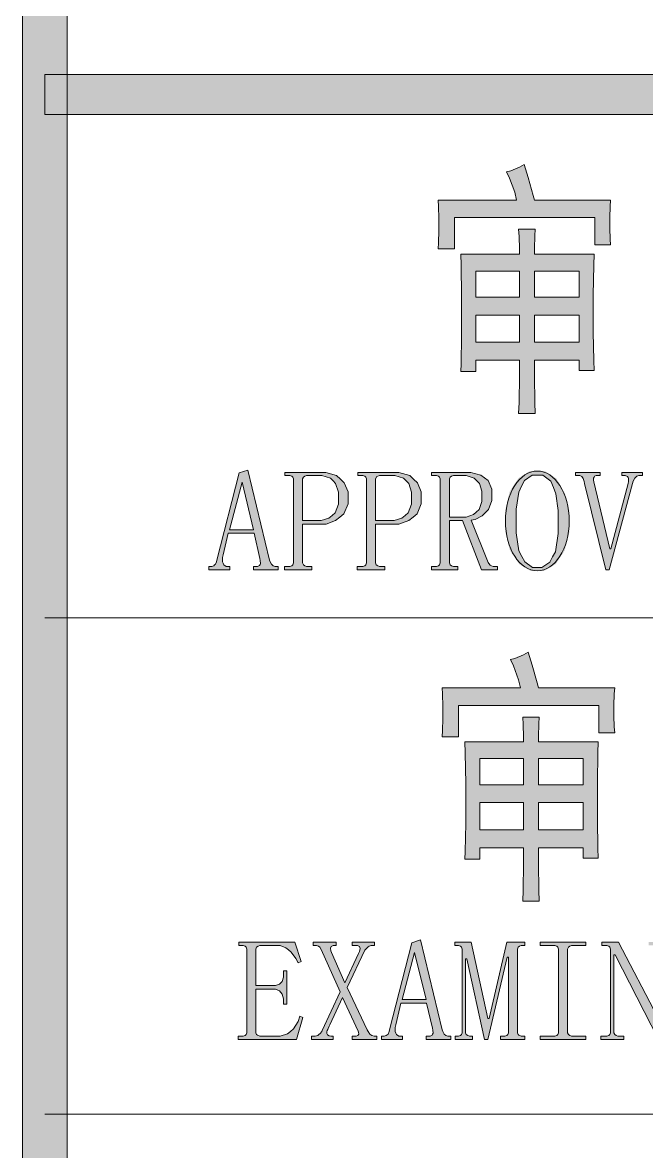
# Model space of a CAD drawing. Header units: millimetres. Extents: x 0 to 414, y 0 to 292.
# Drawn here: x 354.72 to 361.34, y 103.87 to 115.83 of the extents above; entities that cross this region are included whole.
import ezdxf

# ---------------------------------------------------------------- set-up
doc = ezdxf.new("R2010")
doc.units = ezdxf.units.MM

msp = doc.modelspace()

# ---------------------------------------------------------------- hatches: boundary and pattern name
h = msp.add_hatch(color=0)
h.dxf.hatch_style = 2
h.paths.add_polyline_path([(355.194306, 9.846028), (354.721583, 9.846028), (354.721583, 282.620861), (355.194306, 282.620861)])
h = msp.add_hatch(color=0)
h.dxf.hatch_style = 2
h.paths.add_polyline_path([(354.957944, 114.860917), (354.957944, 115.28425), (404.237472, 115.28425), (404.237472, 114.860917)])
h = msp.add_hatch(color=0)
h.dxf.hatch_style = 2
h.paths.add_polyline_path([(360.041472, 114.33175), (360.083806, 114.194167), (360.136722, 114.003667), (360.150833, 113.954278), (360.955167, 113.954278), (360.951639, 113.88725), (360.948111, 113.767306), (360.948111, 113.710861), (360.948111, 113.654417), (360.951639, 113.538), (360.955167, 113.478028), (360.789361, 113.478028), (360.789361, 113.767306), (359.300639, 113.767306), (359.300639, 113.435694), (359.127778, 113.435694), (359.131306, 113.499194), (359.134833, 113.629722), (359.134833, 113.689694), (359.134833, 113.756722), (359.131306, 113.88725), (359.127778, 113.954278), (359.956806, 113.954278), (359.939167, 114.038944), (359.882722, 114.187111), (359.850972, 114.254139), (359.896833, 114.264722), (359.992083, 114.303528)])
h = msp.add_hatch(color=0)
h.paths.add_polyline_path([(359.992083, 113.37925), (359.992083, 113.435694), (359.988556, 113.566222), (359.9815, 113.643833), (360.157889, 113.643833), (360.154361, 113.573278), (360.150833, 113.439222), (360.150833, 113.37925), (360.782306, 113.37925), (360.778778, 113.262833), (360.771722, 112.945333), (360.771722, 112.747778), (360.771722, 112.55375), (360.778778, 112.253889), (360.782306, 112.148056), (360.623556, 112.148056), (360.623556, 112.257417), (360.150833, 112.257417), (360.150833, 112.091611), (360.154361, 111.809389), (360.157889, 111.692972), (359.9815, 111.692972), (359.988556, 111.809389), (359.992083, 112.091611), (359.992083, 112.257417), (359.526417, 112.257417), (359.526417, 112.137472), (359.367667, 112.137472), (359.371194, 112.218611), (359.374722, 112.514944), (359.374722, 112.723083), (359.374722, 112.93475), (359.371194, 113.262833), (359.367667, 113.37925)])
h.paths.add_polyline_path([(360.623556, 112.447917), (360.623556, 112.733667), (360.150833, 112.733667), (360.150833, 112.447917)])
h.paths.add_polyline_path([(359.992083, 112.447917), (359.992083, 112.733667), (359.526417, 112.733667), (359.526417, 112.447917)])
h.paths.add_polyline_path([(360.623556, 112.924167), (360.623556, 113.199333), (360.150833, 113.199333), (360.150833, 112.924167)])
h.paths.add_polyline_path([(359.992083, 112.924167), (359.992083, 113.199333), (359.526417, 113.199333), (359.526417, 112.924167)])
h = msp.add_hatch(color=0)
h.paths.add_polyline_path([(357.176917, 110.422972), (356.90175, 110.422972), (356.848833, 110.193667), (356.841778, 110.165444), (356.841778, 110.119583), (356.848833, 110.105472), (356.855889, 110.087833), (356.880583, 110.070194), (356.90175, 110.070194), (356.919389, 110.070194), (356.919389, 110.034917), (356.697139, 110.034917), (356.697139, 110.070194), (356.714778, 110.070194), (356.728889, 110.070194), (356.750056, 110.07725), (356.757111, 110.087833), (356.767694, 110.094889), (356.778278, 110.119583), (356.781806, 110.137222), (357.018167, 111.065028), (357.109889, 111.09325), (357.339194, 110.137222), (357.34625, 110.119583), (357.360361, 110.094889), (357.378, 110.07725), (357.399167, 110.070194), (357.40975, 110.070194), (357.430917, 110.070194), (357.430917, 110.034917), (357.169861, 110.034917), (357.169861, 110.070194), (357.194556, 110.070194), (357.212194, 110.070194), (357.233361, 110.080778), (357.240417, 110.091361), (357.243944, 110.101944), (357.240417, 110.133694), (357.236889, 110.154861)])
h.paths.add_polyline_path([(357.049917, 110.962722), (356.915861, 110.45825), (357.169861, 110.45825)])
h = msp.add_hatch(color=0)
h.paths.add_polyline_path([(357.688444, 110.518222), (357.688444, 110.119583), (357.688444, 110.109), (357.699028, 110.087833), (357.713139, 110.07725), (357.730778, 110.070194), (357.744889, 110.070194), (357.787222, 110.070194), (357.787222, 110.034917), (357.497944, 110.034917), (357.497944, 110.070194), (357.540278, 110.070194), (357.554389, 110.070194), (357.575556, 110.07725), (357.586139, 110.087833), (357.593194, 110.109), (357.593194, 110.119583), (357.593194, 110.983889), (357.593194, 110.998), (357.586139, 111.015639), (357.575556, 111.026222), (357.554389, 111.033278), (357.540278, 111.033278), (357.501472, 111.033278), (357.501472, 111.068556), (357.857778, 111.068556), (357.935389, 111.068556), (358.051806, 111.033278), (358.094139, 110.994472), (358.132944, 110.955667), (358.175278, 110.860417), (358.175278, 110.803972), (358.175278, 110.733417), (358.129417, 110.627583), (358.087083, 110.592306), (358.041222, 110.557028), (357.938917, 110.518222), (357.878944, 110.518222)])
h.paths.add_polyline_path([(357.840139, 110.557028), (357.886, 110.557028), (357.967139, 110.581722), (358.002417, 110.609944), (358.037694, 110.638167), (358.072972, 110.729889), (358.072972, 110.796917), (358.072972, 110.856889), (358.041222, 110.948611), (358.013, 110.976833), (357.984778, 111.005056), (357.893056, 111.033278), (357.829556, 111.033278), (357.744889, 111.033278), (357.730778, 111.033278), (357.713139, 111.026222), (357.699028, 111.015639), (357.688444, 110.998), (357.688444, 110.983889), (357.688444, 110.557028)])
h = msp.add_hatch(color=0)
h.paths.add_polyline_path([(358.464556, 110.518222), (358.464556, 110.119583), (358.464556, 110.109), (358.471611, 110.087833), (358.48925, 110.07725), (358.506889, 110.070194), (358.521, 110.070194), (358.563333, 110.070194), (358.563333, 110.034917), (358.270528, 110.034917), (358.270528, 110.070194), (358.312861, 110.070194), (358.3305, 110.070194), (358.351667, 110.07725), (358.36225, 110.087833), (358.369306, 110.109), (358.369306, 110.119583), (358.369306, 110.983889), (358.369306, 110.998), (358.36225, 111.015639), (358.351667, 111.026222), (358.3305, 111.033278), (358.312861, 111.033278), (358.277583, 111.033278), (358.277583, 111.068556), (358.633889, 111.068556), (358.7115, 111.068556), (358.827917, 111.033278), (358.866722, 110.994472), (358.909056, 110.955667), (358.947861, 110.860417), (358.947861, 110.803972), (358.947861, 110.733417), (358.905528, 110.627583), (358.863194, 110.592306), (358.817333, 110.557028), (358.7115, 110.518222), (358.651528, 110.518222)])
h.paths.add_polyline_path([(358.61625, 110.557028), (358.662111, 110.557028), (358.74325, 110.581722), (358.778528, 110.609944), (358.810278, 110.638167), (358.845556, 110.729889), (358.845556, 110.796917), (358.845556, 110.856889), (358.817333, 110.948611), (358.789111, 110.976833), (358.760889, 111.005056), (358.669167, 111.033278), (358.605667, 111.033278), (358.521, 111.033278), (358.506889, 111.033278), (358.48925, 111.026222), (358.478667, 111.022694), (358.464556, 110.998), (358.464556, 110.983889), (358.464556, 110.557028)])
h = msp.add_hatch(color=0)
h.paths.add_polyline_path([(359.69575, 110.828667), (359.69575, 110.768694), (359.660472, 110.673444), (359.628722, 110.641694), (359.593444, 110.606417), (359.519361, 110.567611), (359.477028, 110.560556), (359.656944, 110.112528), (359.664, 110.101944), (359.678111, 110.084306), (359.692222, 110.07725), (359.709861, 110.070194), (359.755722, 110.070194), (359.755722, 110.034917), (359.586389, 110.034917), (359.385306, 110.557028), (359.247722, 110.557028), (359.247722, 110.119583), (359.247722, 110.109), (359.254778, 110.087833), (359.268889, 110.07725), (359.290056, 110.070194), (359.300639, 110.070194), (359.335917, 110.070194), (359.335917, 110.034917), (359.057222, 110.034917), (359.057222, 110.070194), (359.096028, 110.070194), (359.110139, 110.070194), (359.131306, 110.07725), (359.141889, 110.087833), (359.148944, 110.109), (359.148944, 110.119583), (359.148944, 110.983889), (359.148944, 110.998), (359.141889, 111.015639), (359.131306, 111.026222), (359.110139, 111.033278), (359.096028, 111.033278), (359.057222, 111.033278), (359.057222, 111.068556), (359.402944, 111.068556), (359.4735, 111.068556), (359.579333, 111.040333), (359.618139, 111.008583), (359.656944, 110.980361), (359.69575, 110.888639)])
h.paths.add_polyline_path([(359.247722, 110.592306), (359.37825, 110.592306), (359.424111, 110.592306), (359.501722, 110.620528), (359.529944, 110.645222), (359.561694, 110.673444), (359.589917, 110.758111), (359.589917, 110.814556), (359.589917, 110.867472), (359.565222, 110.948611), (359.537, 110.976833), (359.508778, 111.005056), (359.424111, 111.033278), (359.367667, 111.033278), (359.300639, 111.033278), (359.290056, 111.033278), (359.268889, 111.026222), (359.254778, 111.015639), (359.247722, 110.998), (359.247722, 110.983889)])
h = msp.add_hatch(color=0)
h.paths.add_polyline_path([(360.517722, 110.557028), (360.517722, 110.430028), (360.468333, 110.236), (360.418944, 110.165444), (360.373083, 110.094889), (360.249611, 110.024333), (360.179056, 110.024333), (360.1085, 110.024333), (359.988556, 110.094889), (359.939167, 110.168972), (359.889778, 110.239528), (359.840389, 110.433556), (359.840389, 110.557028), (359.840389, 110.673444), (359.88625, 110.863944), (359.932111, 110.938028), (359.9815, 111.008583), (360.101444, 111.082667), (360.179056, 111.082667), (360.256667, 111.082667), (360.380139, 111.005056), (360.426, 110.927444), (360.471861, 110.849833), (360.517722, 110.662861)])
h.paths.add_polyline_path([(359.953278, 110.557028), (359.953278, 110.4265), (359.985028, 110.236), (360.016778, 110.176028), (360.048528, 110.119583), (360.129667, 110.059611), (360.179056, 110.059611), (360.228444, 110.059611), (360.313111, 110.116056), (360.341333, 110.1725), (360.373083, 110.225417), (360.401306, 110.419444), (360.401306, 110.557028), (360.401306, 110.662861), (360.376611, 110.83925), (360.351917, 110.906278), (360.323694, 110.973306), (360.239028, 111.040333), (360.179056, 111.040333), (360.126139, 111.040333), (360.045, 110.980361), (360.01325, 110.920389), (359.985028, 110.856889), (359.953278, 110.676972)])
h = msp.add_hatch(color=0)
h.dxf.hatch_style = 2
h.paths.add_polyline_path([(361.075111, 111.033278), (361.075111, 111.068556), (361.293833, 111.068556), (361.293833, 111.033278), (361.269139, 111.033278), (361.255028, 111.033278), (361.233861, 111.026222), (361.223278, 111.015639), (361.212694, 111.005056), (361.195056, 110.973306), (361.188, 110.948611), (360.941056, 110.034917), (360.905778, 110.034917), (360.68, 110.948611), (360.676472, 110.969778), (360.665889, 111.001528), (360.658833, 111.012111), (360.651778, 111.022694), (360.630611, 111.033278), (360.612972, 111.033278), (360.58475, 111.033278), (360.58475, 111.068556), (360.845806, 111.068556), (360.845806, 111.033278), (360.821111, 111.033278), (360.803472, 111.033278), (360.785833, 111.026222), (360.782306, 111.015639), (360.77525, 111.005056), (360.77525, 110.983889), (360.778778, 110.96625), (360.948111, 110.257167), (360.958694, 110.257167), (361.142139, 110.948611), (361.145667, 110.969778), (361.145667, 111.001528), (361.142139, 111.012111), (361.135083, 111.022694), (361.110389, 111.033278), (361.09275, 111.033278)])
h = msp.add_hatch(color=0)
h.dxf.hatch_style = 2
h.paths.add_polyline_path([(360.083806, 109.163556), (360.126139, 109.025972), (360.179056, 108.839), (360.193167, 108.786083), (361.001028, 108.786083), (360.993972, 108.722583), (360.990444, 108.599111), (360.990444, 108.542667), (360.990444, 108.48975), (360.993972, 108.373333), (361.001028, 108.309833), (360.831694, 108.309833), (360.831694, 108.599111), (359.342972, 108.599111), (359.342972, 108.2675), (359.170111, 108.2675), (359.173639, 108.334528), (359.177167, 108.461528), (359.177167, 108.5215), (359.177167, 108.588528), (359.173639, 108.722583), (359.170111, 108.786083), (360.002667, 108.786083), (359.9815, 108.87075), (359.925056, 109.018917), (359.893306, 109.085944), (359.939167, 109.096528), (360.034417, 109.135333)])
h = msp.add_hatch(color=0)
h.paths.add_polyline_path([(360.034417, 108.211056), (360.034417, 108.2675), (360.030889, 108.398028), (360.027361, 108.475639), (360.200222, 108.475639), (360.196694, 108.405083), (360.193167, 108.271028), (360.193167, 108.211056), (360.824639, 108.211056), (360.821111, 108.094639), (360.817583, 107.777139), (360.817583, 107.579583), (360.817583, 107.385556), (360.821111, 107.085694), (360.824639, 106.979861), (360.665889, 106.979861), (360.665889, 107.089222), (360.193167, 107.089222), (360.193167, 106.923417), (360.196694, 106.641194), (360.200222, 106.524778), (360.027361, 106.524778), (360.030889, 106.641194), (360.034417, 106.923417), (360.034417, 107.089222), (359.56875, 107.089222), (359.56875, 106.969278), (359.41, 106.969278), (359.413528, 107.050417), (359.420583, 107.34675), (359.420583, 107.554889), (359.420583, 107.766556), (359.413528, 108.094639), (359.41, 108.211056)])
h.paths.add_polyline_path([(360.665889, 107.279722), (360.665889, 107.569), (360.193167, 107.569), (360.193167, 107.279722)])
h.paths.add_polyline_path([(360.034417, 107.279722), (360.034417, 107.569), (359.56875, 107.569), (359.56875, 107.279722)])
h.paths.add_polyline_path([(360.665889, 107.755972), (360.665889, 108.034667), (360.193167, 108.034667), (360.193167, 107.755972)])
h.paths.add_polyline_path([(360.034417, 107.755972), (360.034417, 108.034667), (359.56875, 108.034667), (359.56875, 107.755972)])
h = msp.add_hatch(color=0)
h.paths.add_polyline_path([(359.004306, 105.44175), (358.732667, 105.44175), (358.67975, 105.212444), (358.672694, 105.184222), (358.672694, 105.141889), (358.67975, 105.12425), (358.686806, 105.110139), (358.7115, 105.0925), (358.732667, 105.0925), (358.750306, 105.0925), (358.750306, 105.057222), (358.528056, 105.057222), (358.528056, 105.0925), (358.545694, 105.0925), (358.556278, 105.0925), (358.577444, 105.099556), (358.588028, 105.106611), (358.598611, 105.113667), (358.609194, 105.141889), (358.612722, 105.159528), (358.849083, 106.083806), (358.940806, 106.115556), (359.170111, 105.159528), (359.177167, 105.141889), (359.191278, 105.113667), (359.208917, 105.099556), (359.230083, 105.0925), (359.240667, 105.0925), (359.261833, 105.0925), (359.261833, 105.057222), (359.000778, 105.057222), (359.000778, 105.0925), (359.025472, 105.0925), (359.043111, 105.0925), (359.064278, 105.103083), (359.067806, 105.113667), (359.074861, 105.12425), (359.071333, 105.156), (359.067806, 105.177167)])
h.paths.add_polyline_path([(358.877306, 105.9815), (358.746778, 105.480556), (359.000778, 105.480556)])
h = msp.add_hatch(color=0)
h.dxf.hatch_style = 2
h.paths.add_polyline_path([(357.014639, 106.055583), (357.014639, 106.090861), (357.607306, 106.090861), (357.674333, 105.88625), (357.642583, 105.872139), (357.617889, 105.918), (357.5685, 105.985028), (357.540278, 106.009722), (357.512056, 106.030889), (357.452083, 106.055583), (357.420333, 106.055583), (357.251, 106.055583), (357.236889, 106.055583), (357.21925, 106.048528), (357.201611, 106.037944), (357.194556, 106.016778), (357.194556, 106.006194), (357.194556, 105.63225), (357.370944, 105.63225), (357.402694, 105.63225), (357.445028, 105.646361), (357.459139, 105.660472), (357.47325, 105.674583), (357.487361, 105.720444), (357.487361, 105.752194), (357.487361, 105.787472), (357.522639, 105.787472), (357.522639, 105.431167), (357.487361, 105.431167), (357.487361, 105.455861), (357.487361, 105.487611), (357.47325, 105.540528), (357.459139, 105.558167), (357.445028, 105.575806), (357.402694, 105.593444), (357.370944, 105.593444), (357.194556, 105.593444), (357.194556, 105.141889), (357.194556, 105.127778), (357.201611, 105.110139), (357.212194, 105.103083), (357.236889, 105.0925), (357.251, 105.0925), (357.406222, 105.0925), (357.452083, 105.0925), (357.529694, 105.117194), (357.561444, 105.141889), (357.593194, 105.170111), (357.642583, 105.247722), (357.660222, 105.304167), (357.691972, 105.290056), (357.624944, 105.057222), (357.007583, 105.057222), (357.007583, 105.0925), (357.042861, 105.0925), (357.0605, 105.0925), (357.081667, 105.099556), (357.09225, 105.110139), (357.099306, 105.127778), (357.099306, 105.141889), (357.099306, 106.006194), (357.099306, 106.016778), (357.09225, 106.037944), (357.081667, 106.048528), (357.0605, 106.055583), (357.042861, 106.055583)])
h = msp.add_hatch(color=0)
h.dxf.hatch_style = 2
h.paths.add_polyline_path([(358.164694, 105.611083), (358.376361, 105.159528), (358.386944, 105.141889), (358.404583, 105.113667), (358.415167, 105.106611), (358.42575, 105.099556), (358.450444, 105.0925), (358.461028, 105.0925), (358.478667, 105.0925), (358.478667, 105.057222), (358.217611, 105.057222), (358.217611, 105.0925), (358.242306, 105.0925), (358.259944, 105.0925), (358.277583, 105.099556), (358.288167, 105.113667), (358.284639, 105.134833), (358.281111, 105.145417), (358.115306, 105.50525), (357.977722, 105.212444), (357.970667, 105.198333), (357.960083, 105.173639), (357.956556, 105.163056), (357.9495, 105.152472), (357.945972, 105.138361), (357.945972, 105.120722), (357.953028, 105.106611), (357.970667, 105.096028), (357.988306, 105.0925), (358.002417, 105.0925), (358.013, 105.0925), (358.013, 105.057222), (357.783694, 105.057222), (357.783694, 105.0925), (357.808389, 105.0925), (357.8225, 105.0925), (357.850722, 105.099556), (357.861306, 105.110139), (357.875417, 105.120722), (357.893056, 105.141889), (357.896583, 105.152472), (358.090611, 105.565222), (357.886, 106.01325), (357.871889, 106.037944), (357.857778, 106.048528), (357.836611, 106.055583), (357.826028, 106.055583), (357.801333, 106.055583), (357.801333, 106.090861), (358.048278, 106.090861), (358.048278, 106.055583), (358.030639, 106.055583), (358.013, 106.055583), (357.991833, 106.045), (357.984778, 106.027361), (357.988306, 105.999139), (357.995361, 105.9815), (358.14, 105.660472), (358.284639, 105.970917), (358.295222, 105.992083), (358.302278, 106.023833), (358.29875, 106.034417), (358.295222, 106.045), (358.274056, 106.055583), (358.256417, 106.055583), (358.217611, 106.055583), (358.217611, 106.090861), (358.453972, 106.090861), (358.453972, 106.055583), (358.418694, 106.055583), (358.397528, 106.048528), (358.386944, 106.041472), (358.36225, 106.016778), (358.351667, 106.006194)])
h = msp.add_hatch(color=0)
h.dxf.hatch_style = 2
h.paths.add_polyline_path([(359.967389, 105.141889), (359.967389, 105.127778), (359.974444, 105.110139), (359.985028, 105.103083), (360.009722, 105.0925), (360.023833, 105.0925), (360.048528, 105.0925), (360.048528, 105.057222), (359.787472, 105.057222), (359.787472, 105.0925), (359.815694, 105.0925), (359.833333, 105.0925), (359.8545, 105.099556), (359.865083, 105.110139), (359.872139, 105.127778), (359.872139, 105.141889), (359.872139, 105.932111), (359.858028, 105.932111), (359.653417, 105.057222), (359.618139, 105.057222), (359.431167, 105.914472), (359.417056, 105.914472), (359.417056, 105.141889), (359.417056, 105.127778), (359.424111, 105.110139), (359.44175, 105.099556), (359.459389, 105.0925), (359.4735, 105.0925), (359.491139, 105.0925), (359.491139, 105.057222), (359.307694, 105.057222), (359.307694, 105.0925), (359.325333, 105.0925), (359.342972, 105.0925), (359.364139, 105.099556), (359.374722, 105.110139), (359.381778, 105.127778), (359.381778, 105.141889), (359.381778, 106.006194), (359.381778, 106.016778), (359.374722, 106.037944), (359.364139, 106.048528), (359.342972, 106.055583), (359.325333, 106.055583), (359.304167, 106.055583), (359.304167, 106.090861), (359.477028, 106.090861), (359.653417, 105.279472), (359.667528, 105.279472), (359.8545, 106.090861), (360.048528, 106.090861), (360.048528, 106.055583), (360.023833, 106.055583), (360.009722, 106.055583), (359.992083, 106.048528), (359.974444, 106.037944), (359.967389, 106.016778), (359.967389, 106.006194)])
h = msp.add_hatch(color=0)
h.dxf.hatch_style = 2
h.paths.add_polyline_path([(360.210806, 106.055583), (360.210806, 106.090861), (360.694111, 106.090861), (360.694111, 106.055583), (360.556528, 106.055583), (360.542417, 106.055583), (360.524778, 106.048528), (360.510667, 106.037944), (360.500083, 106.016778), (360.500083, 106.006194), (360.500083, 105.141889), (360.500083, 105.127778), (360.510667, 105.110139), (360.524778, 105.099556), (360.542417, 105.0925), (360.556528, 105.0925), (360.694111, 105.0925), (360.694111, 105.057222), (360.210806, 105.057222), (360.210806, 105.0925), (360.348389, 105.0925), (360.366028, 105.0925), (360.387194, 105.099556), (360.397778, 105.110139), (360.404833, 105.127778), (360.404833, 105.141889), (360.404833, 106.006194), (360.404833, 106.016778), (360.397778, 106.037944), (360.387194, 106.048528), (360.366028, 106.055583), (360.348389, 106.055583)])
h = msp.add_hatch(color=0)
h.dxf.hatch_style = 2
h.paths.add_polyline_path([(361.452583, 105.297111), (361.463167, 105.297111), (361.463167, 106.006194), (361.463167, 106.016778), (361.459639, 106.037944), (361.445528, 106.048528), (361.424361, 106.055583), (361.41025, 106.055583), (361.360861, 106.055583), (361.360861, 106.090861), (361.604278, 106.090861), (361.604278, 106.055583), (361.554889, 106.055583), (361.544306, 106.055583), (361.523139, 106.048528), (361.509028, 106.037944), (361.501972, 106.016778), (361.501972, 106.006194), (361.501972, 105.057222), (361.463167, 105.057222), (361.004556, 105.956806), (360.990444, 105.956806), (360.990444, 105.141889), (360.990444, 105.127778), (361.001028, 105.110139), (361.015139, 105.099556), (361.032778, 105.0925), (361.046889, 105.0925), (361.096278, 105.0925), (361.096278, 105.057222), (360.852861, 105.057222), (360.852861, 105.0925), (360.90225, 105.0925), (360.916361, 105.0925), (360.937528, 105.099556), (360.948111, 105.110139), (360.955167, 105.127778), (360.955167, 105.141889), (360.955167, 106.006194), (360.955167, 106.016778), (360.948111, 106.037944), (360.937528, 106.048528), (360.916361, 106.055583), (360.90225, 106.055583), (360.863444, 106.055583), (360.863444, 106.090861), (361.039833, 106.090861)])

# ---------------------------------------------------------------- linework, layer by layer
at = {"color": 0, "lineweight": 0}
for points in [[(355.194306, 9.846028), (354.721583, 9.846028), (354.721583, 282.620861), (355.194306, 282.620861)], [(354.957944, 114.860917), (354.957944, 115.28425), (404.237472, 115.28425), (404.237472, 114.860917)], [(360.041472, 114.33175), (360.083806, 114.194167), (360.136722, 114.003667), (360.150833, 113.954278), (360.955167, 113.954278), (360.951639, 113.88725), (360.948111, 113.767306), (360.948111, 113.710861), (360.948111, 113.654417), (360.951639, 113.538), (360.955167, 113.478028), (360.789361, 113.478028), (360.789361, 113.767306), (359.300639, 113.767306), (359.300639, 113.435694), (359.127778, 113.435694), (359.131306, 113.499194), (359.134833, 113.629722), (359.134833, 113.689694), (359.134833, 113.756722), (359.131306, 113.88725), (359.127778, 113.954278), (359.956806, 113.954278), (359.939167, 114.038944), (359.882722, 114.187111), (359.850972, 114.254139), (359.896833, 114.264722), (359.992083, 114.303528)], [(359.992083, 113.37925), (359.992083, 113.435694), (359.988556, 113.566222), (359.9815, 113.643833), (360.157889, 113.643833), (360.154361, 113.573278), (360.150833, 113.439222), (360.150833, 113.37925), (360.782306, 113.37925), (360.778778, 113.262833), (360.771722, 112.945333), (360.771722, 112.747778), (360.771722, 112.55375), (360.778778, 112.253889), (360.782306, 112.148056), (360.623556, 112.148056), (360.623556, 112.257417), (360.150833, 112.257417), (360.150833, 112.091611), (360.154361, 111.809389), (360.157889, 111.692972), (359.9815, 111.692972), (359.988556, 111.809389), (359.992083, 112.091611), (359.992083, 112.257417), (359.526417, 112.257417), (359.526417, 112.137472), (359.367667, 112.137472), (359.371194, 112.218611), (359.374722, 112.514944), (359.374722, 112.723083), (359.374722, 112.93475), (359.371194, 113.262833), (359.367667, 113.37925)], [(359.992083, 112.924167), (359.992083, 113.199333), (359.526417, 113.199333), (359.526417, 112.924167)], [(360.623556, 112.924167), (360.623556, 113.199333), (360.150833, 113.199333), (360.150833, 112.924167)], [(359.992083, 112.447917), (359.992083, 112.733667), (359.526417, 112.733667), (359.526417, 112.447917)], [(360.623556, 112.447917), (360.623556, 112.733667), (360.150833, 112.733667), (360.150833, 112.447917)], [(357.176917, 110.422972), (356.90175, 110.422972), (356.848833, 110.193667), (356.841778, 110.165444), (356.841778, 110.119583), (356.848833, 110.105472), (356.855889, 110.087833), (356.880583, 110.070194), (356.90175, 110.070194), (356.919389, 110.070194), (356.919389, 110.034917), (356.697139, 110.034917), (356.697139, 110.070194), (356.714778, 110.070194), (356.728889, 110.070194), (356.750056, 110.07725), (356.757111, 110.087833), (356.767694, 110.094889), (356.778278, 110.119583), (356.781806, 110.137222), (357.018167, 111.065028), (357.109889, 111.09325), (357.339194, 110.137222), (357.34625, 110.119583), (357.360361, 110.094889), (357.378, 110.07725), (357.399167, 110.070194), (357.40975, 110.070194), (357.430917, 110.070194), (357.430917, 110.034917), (357.169861, 110.034917), (357.169861, 110.070194), (357.194556, 110.070194), (357.212194, 110.070194), (357.233361, 110.080778), (357.240417, 110.091361), (357.243944, 110.101944), (357.240417, 110.133694), (357.236889, 110.154861)], [(357.688444, 110.518222), (357.688444, 110.119583), (357.688444, 110.109), (357.699028, 110.087833), (357.713139, 110.07725), (357.730778, 110.070194), (357.744889, 110.070194), (357.787222, 110.070194), (357.787222, 110.034917), (357.497944, 110.034917), (357.497944, 110.070194), (357.540278, 110.070194), (357.554389, 110.070194), (357.575556, 110.07725), (357.586139, 110.087833), (357.593194, 110.109), (357.593194, 110.119583), (357.593194, 110.983889), (357.593194, 110.998), (357.586139, 111.015639), (357.575556, 111.026222), (357.554389, 111.033278), (357.540278, 111.033278), (357.501472, 111.033278), (357.501472, 111.068556), (357.857778, 111.068556), (357.935389, 111.068556), (358.051806, 111.033278), (358.094139, 110.994472), (358.132944, 110.955667), (358.175278, 110.860417), (358.175278, 110.803972), (358.175278, 110.733417), (358.129417, 110.627583), (358.087083, 110.592306), (358.041222, 110.557028), (357.938917, 110.518222), (357.878944, 110.518222)], [(357.840139, 110.557028), (357.886, 110.557028), (357.967139, 110.581722), (358.002417, 110.609944), (358.037694, 110.638167), (358.072972, 110.729889), (358.072972, 110.796917), (358.072972, 110.856889), (358.041222, 110.948611), (358.013, 110.976833), (357.984778, 111.005056), (357.893056, 111.033278), (357.829556, 111.033278), (357.744889, 111.033278), (357.730778, 111.033278), (357.713139, 111.026222), (357.699028, 111.015639), (357.688444, 110.998), (357.688444, 110.983889), (357.688444, 110.557028)], [(358.464556, 110.518222), (358.464556, 110.119583), (358.464556, 110.109), (358.471611, 110.087833), (358.48925, 110.07725), (358.506889, 110.070194), (358.521, 110.070194), (358.563333, 110.070194), (358.563333, 110.034917), (358.270528, 110.034917), (358.270528, 110.070194), (358.312861, 110.070194), (358.3305, 110.070194), (358.351667, 110.07725), (358.36225, 110.087833), (358.369306, 110.109), (358.369306, 110.119583), (358.369306, 110.983889), (358.369306, 110.998), (358.36225, 111.015639), (358.351667, 111.026222), (358.3305, 111.033278), (358.312861, 111.033278), (358.277583, 111.033278), (358.277583, 111.068556), (358.633889, 111.068556), (358.7115, 111.068556), (358.827917, 111.033278), (358.866722, 110.994472), (358.909056, 110.955667), (358.947861, 110.860417), (358.947861, 110.803972), (358.947861, 110.733417), (358.905528, 110.627583), (358.863194, 110.592306), (358.817333, 110.557028), (358.7115, 110.518222), (358.651528, 110.518222)], [(358.61625, 110.557028), (358.662111, 110.557028), (358.74325, 110.581722), (358.778528, 110.609944), (358.810278, 110.638167), (358.845556, 110.729889), (358.845556, 110.796917), (358.845556, 110.856889), (358.817333, 110.948611), (358.789111, 110.976833), (358.760889, 111.005056), (358.669167, 111.033278), (358.605667, 111.033278), (358.521, 111.033278), (358.506889, 111.033278), (358.48925, 111.026222), (358.478667, 111.022694), (358.464556, 110.998), (358.464556, 110.983889), (358.464556, 110.557028)], [(359.69575, 110.828667), (359.69575, 110.768694), (359.660472, 110.673444), (359.628722, 110.641694), (359.593444, 110.606417), (359.519361, 110.567611), (359.477028, 110.560556), (359.656944, 110.112528), (359.664, 110.101944), (359.678111, 110.084306), (359.692222, 110.07725), (359.709861, 110.070194), (359.755722, 110.070194), (359.755722, 110.034917), (359.586389, 110.034917), (359.385306, 110.557028), (359.247722, 110.557028), (359.247722, 110.119583), (359.247722, 110.109), (359.254778, 110.087833), (359.268889, 110.07725), (359.290056, 110.070194), (359.300639, 110.070194), (359.335917, 110.070194), (359.335917, 110.034917), (359.057222, 110.034917), (359.057222, 110.070194), (359.096028, 110.070194), (359.110139, 110.070194), (359.131306, 110.07725), (359.141889, 110.087833), (359.148944, 110.109), (359.148944, 110.119583), (359.148944, 110.983889), (359.148944, 110.998), (359.141889, 111.015639), (359.131306, 111.026222), (359.110139, 111.033278), (359.096028, 111.033278), (359.057222, 111.033278), (359.057222, 111.068556), (359.402944, 111.068556), (359.4735, 111.068556), (359.579333, 111.040333), (359.618139, 111.008583), (359.656944, 110.980361), (359.69575, 110.888639)], [(359.247722, 110.592306), (359.37825, 110.592306), (359.424111, 110.592306), (359.501722, 110.620528), (359.529944, 110.645222), (359.561694, 110.673444), (359.589917, 110.758111), (359.589917, 110.814556), (359.589917, 110.867472), (359.565222, 110.948611), (359.537, 110.976833), (359.508778, 111.005056), (359.424111, 111.033278), (359.367667, 111.033278), (359.300639, 111.033278), (359.290056, 111.033278), (359.268889, 111.026222), (359.254778, 111.015639), (359.247722, 110.998), (359.247722, 110.983889)], [(359.953278, 110.557028), (359.953278, 110.4265), (359.985028, 110.236), (360.016778, 110.176028), (360.048528, 110.119583), (360.129667, 110.059611), (360.179056, 110.059611), (360.228444, 110.059611), (360.313111, 110.116056), (360.341333, 110.1725), (360.373083, 110.225417), (360.401306, 110.419444), (360.401306, 110.557028), (360.401306, 110.662861), (360.376611, 110.83925), (360.351917, 110.906278), (360.323694, 110.973306), (360.239028, 111.040333), (360.179056, 111.040333), (360.126139, 111.040333), (360.045, 110.980361), (360.01325, 110.920389), (359.985028, 110.856889), (359.953278, 110.676972)], [(361.075111, 111.033278), (361.075111, 111.068556), (361.293833, 111.068556), (361.293833, 111.033278), (361.269139, 111.033278), (361.255028, 111.033278), (361.233861, 111.026222), (361.223278, 111.015639), (361.212694, 111.005056), (361.195056, 110.973306), (361.188, 110.948611), (360.941056, 110.034917), (360.905778, 110.034917), (360.68, 110.948611), (360.676472, 110.969778), (360.665889, 111.001528), (360.658833, 111.012111), (360.651778, 111.022694), (360.630611, 111.033278), (360.612972, 111.033278), (360.58475, 111.033278), (360.58475, 111.068556), (360.845806, 111.068556), (360.845806, 111.033278), (360.821111, 111.033278), (360.803472, 111.033278), (360.785833, 111.026222), (360.782306, 111.015639), (360.77525, 111.005056), (360.77525, 110.983889), (360.778778, 110.96625), (360.948111, 110.257167), (360.958694, 110.257167), (361.142139, 110.948611), (361.145667, 110.969778), (361.145667, 111.001528), (361.142139, 111.012111), (361.135083, 111.022694), (361.110389, 111.033278), (361.09275, 111.033278)], [(357.049917, 110.962722), (356.915861, 110.45825), (357.169861, 110.45825)], [(360.083806, 109.163556), (360.126139, 109.025972), (360.179056, 108.839), (360.193167, 108.786083), (361.001028, 108.786083), (360.993972, 108.722583), (360.990444, 108.599111), (360.990444, 108.542667), (360.990444, 108.48975), (360.993972, 108.373333), (361.001028, 108.309833), (360.831694, 108.309833), (360.831694, 108.599111), (359.342972, 108.599111), (359.342972, 108.2675), (359.170111, 108.2675), (359.173639, 108.334528), (359.177167, 108.461528), (359.177167, 108.5215), (359.177167, 108.588528), (359.173639, 108.722583), (359.170111, 108.786083), (360.002667, 108.786083), (359.9815, 108.87075), (359.925056, 109.018917), (359.893306, 109.085944), (359.939167, 109.096528), (360.034417, 109.135333)], [(360.034417, 108.211056), (360.034417, 108.2675), (360.030889, 108.398028), (360.027361, 108.475639), (360.200222, 108.475639), (360.196694, 108.405083), (360.193167, 108.271028), (360.193167, 108.211056), (360.824639, 108.211056), (360.821111, 108.094639), (360.817583, 107.777139), (360.817583, 107.579583), (360.817583, 107.385556), (360.821111, 107.085694), (360.824639, 106.979861), (360.665889, 106.979861), (360.665889, 107.089222), (360.193167, 107.089222), (360.193167, 106.923417), (360.196694, 106.641194), (360.200222, 106.524778), (360.027361, 106.524778), (360.030889, 106.641194), (360.034417, 106.923417), (360.034417, 107.089222), (359.56875, 107.089222), (359.56875, 106.969278), (359.41, 106.969278), (359.413528, 107.050417), (359.420583, 107.34675), (359.420583, 107.554889), (359.420583, 107.766556), (359.413528, 108.094639), (359.41, 108.211056)], [(360.034417, 107.755972), (360.034417, 108.034667), (359.56875, 108.034667), (359.56875, 107.755972)], [(360.665889, 107.755972), (360.665889, 108.034667), (360.193167, 108.034667), (360.193167, 107.755972)], [(360.034417, 107.279722), (360.034417, 107.569), (359.56875, 107.569), (359.56875, 107.279722)], [(360.665889, 107.279722), (360.665889, 107.569), (360.193167, 107.569), (360.193167, 107.279722)], [(359.004306, 105.44175), (358.732667, 105.44175), (358.67975, 105.212444), (358.672694, 105.184222), (358.672694, 105.141889), (358.67975, 105.12425), (358.686806, 105.110139), (358.7115, 105.0925), (358.732667, 105.0925), (358.750306, 105.0925), (358.750306, 105.057222), (358.528056, 105.057222), (358.528056, 105.0925), (358.545694, 105.0925), (358.556278, 105.0925), (358.577444, 105.099556), (358.588028, 105.106611), (358.598611, 105.113667), (358.609194, 105.141889), (358.612722, 105.159528), (358.849083, 106.083806), (358.940806, 106.115556), (359.170111, 105.159528), (359.177167, 105.141889), (359.191278, 105.113667), (359.208917, 105.099556), (359.230083, 105.0925), (359.240667, 105.0925), (359.261833, 105.0925), (359.261833, 105.057222), (359.000778, 105.057222), (359.000778, 105.0925), (359.025472, 105.0925), (359.043111, 105.0925), (359.064278, 105.103083), (359.067806, 105.113667), (359.074861, 105.12425), (359.071333, 105.156), (359.067806, 105.177167)], [(357.014639, 106.055583), (357.014639, 106.090861), (357.607306, 106.090861), (357.674333, 105.88625), (357.642583, 105.872139), (357.617889, 105.918), (357.5685, 105.985028), (357.540278, 106.009722), (357.512056, 106.030889), (357.452083, 106.055583), (357.420333, 106.055583), (357.251, 106.055583), (357.236889, 106.055583), (357.21925, 106.048528), (357.201611, 106.037944), (357.194556, 106.016778), (357.194556, 106.006194), (357.194556, 105.63225), (357.370944, 105.63225), (357.402694, 105.63225), (357.445028, 105.646361), (357.459139, 105.660472), (357.47325, 105.674583), (357.487361, 105.720444), (357.487361, 105.752194), (357.487361, 105.787472), (357.522639, 105.787472), (357.522639, 105.431167), (357.487361, 105.431167), (357.487361, 105.455861), (357.487361, 105.487611), (357.47325, 105.540528), (357.459139, 105.558167), (357.445028, 105.575806), (357.402694, 105.593444), (357.370944, 105.593444), (357.194556, 105.593444), (357.194556, 105.141889), (357.194556, 105.127778), (357.201611, 105.110139), (357.212194, 105.103083), (357.236889, 105.0925), (357.251, 105.0925), (357.406222, 105.0925), (357.452083, 105.0925), (357.529694, 105.117194), (357.561444, 105.141889), (357.593194, 105.170111), (357.642583, 105.247722), (357.660222, 105.304167), (357.691972, 105.290056), (357.624944, 105.057222), (357.007583, 105.057222), (357.007583, 105.0925), (357.042861, 105.0925), (357.0605, 105.0925), (357.081667, 105.099556), (357.09225, 105.110139), (357.099306, 105.127778), (357.099306, 105.141889), (357.099306, 106.006194), (357.099306, 106.016778), (357.09225, 106.037944), (357.081667, 106.048528), (357.0605, 106.055583), (357.042861, 106.055583)], [(358.164694, 105.611083), (358.376361, 105.159528), (358.386944, 105.141889), (358.404583, 105.113667), (358.415167, 105.106611), (358.42575, 105.099556), (358.450444, 105.0925), (358.461028, 105.0925), (358.478667, 105.0925), (358.478667, 105.057222), (358.217611, 105.057222), (358.217611, 105.0925), (358.242306, 105.0925), (358.259944, 105.0925), (358.277583, 105.099556), (358.288167, 105.113667), (358.284639, 105.134833), (358.281111, 105.145417), (358.115306, 105.50525), (357.977722, 105.212444), (357.970667, 105.198333), (357.960083, 105.173639), (357.956556, 105.163056), (357.9495, 105.152472), (357.945972, 105.138361), (357.945972, 105.120722), (357.953028, 105.106611), (357.970667, 105.096028), (357.988306, 105.0925), (358.002417, 105.0925), (358.013, 105.0925), (358.013, 105.057222), (357.783694, 105.057222), (357.783694, 105.0925), (357.808389, 105.0925), (357.8225, 105.0925), (357.850722, 105.099556), (357.861306, 105.110139), (357.875417, 105.120722), (357.893056, 105.141889), (357.896583, 105.152472), (358.090611, 105.565222), (357.886, 106.01325), (357.871889, 106.037944), (357.857778, 106.048528), (357.836611, 106.055583), (357.826028, 106.055583), (357.801333, 106.055583), (357.801333, 106.090861), (358.048278, 106.090861), (358.048278, 106.055583), (358.030639, 106.055583), (358.013, 106.055583), (357.991833, 106.045), (357.984778, 106.027361), (357.988306, 105.999139), (357.995361, 105.9815), (358.14, 105.660472), (358.284639, 105.970917), (358.295222, 105.992083), (358.302278, 106.023833), (358.29875, 106.034417), (358.295222, 106.045), (358.274056, 106.055583), (358.256417, 106.055583), (358.217611, 106.055583), (358.217611, 106.090861), (358.453972, 106.090861), (358.453972, 106.055583), (358.418694, 106.055583), (358.397528, 106.048528), (358.386944, 106.041472), (358.36225, 106.016778), (358.351667, 106.006194)], [(359.967389, 105.141889), (359.967389, 105.127778), (359.974444, 105.110139), (359.985028, 105.103083), (360.009722, 105.0925), (360.023833, 105.0925), (360.048528, 105.0925), (360.048528, 105.057222), (359.787472, 105.057222), (359.787472, 105.0925), (359.815694, 105.0925), (359.833333, 105.0925), (359.8545, 105.099556), (359.865083, 105.110139), (359.872139, 105.127778), (359.872139, 105.141889), (359.872139, 105.932111), (359.858028, 105.932111), (359.653417, 105.057222), (359.618139, 105.057222), (359.431167, 105.914472), (359.417056, 105.914472), (359.417056, 105.141889), (359.417056, 105.127778), (359.424111, 105.110139), (359.44175, 105.099556), (359.459389, 105.0925), (359.4735, 105.0925), (359.491139, 105.0925), (359.491139, 105.057222), (359.307694, 105.057222), (359.307694, 105.0925), (359.325333, 105.0925), (359.342972, 105.0925), (359.364139, 105.099556), (359.374722, 105.110139), (359.381778, 105.127778), (359.381778, 105.141889), (359.381778, 106.006194), (359.381778, 106.016778), (359.374722, 106.037944), (359.364139, 106.048528), (359.342972, 106.055583), (359.325333, 106.055583), (359.304167, 106.055583), (359.304167, 106.090861), (359.477028, 106.090861), (359.653417, 105.279472), (359.667528, 105.279472), (359.8545, 106.090861), (360.048528, 106.090861), (360.048528, 106.055583), (360.023833, 106.055583), (360.009722, 106.055583), (359.992083, 106.048528), (359.974444, 106.037944), (359.967389, 106.016778), (359.967389, 106.006194)], [(360.210806, 106.055583), (360.210806, 106.090861), (360.694111, 106.090861), (360.694111, 106.055583), (360.556528, 106.055583), (360.542417, 106.055583), (360.524778, 106.048528), (360.510667, 106.037944), (360.500083, 106.016778), (360.500083, 106.006194), (360.500083, 105.141889), (360.500083, 105.127778), (360.510667, 105.110139), (360.524778, 105.099556), (360.542417, 105.0925), (360.556528, 105.0925), (360.694111, 105.0925), (360.694111, 105.057222), (360.210806, 105.057222), (360.210806, 105.0925), (360.348389, 105.0925), (360.366028, 105.0925), (360.387194, 105.099556), (360.397778, 105.110139), (360.404833, 105.127778), (360.404833, 105.141889), (360.404833, 106.006194), (360.404833, 106.016778), (360.397778, 106.037944), (360.387194, 106.048528), (360.366028, 106.055583), (360.348389, 106.055583)], [(358.877306, 105.9815), (358.746778, 105.480556), (359.000778, 105.480556)]]:
    msp.add_lwpolyline(points, close=True, dxfattribs=at)
for points in [[(354.957944, 109.526917), (404.237472, 109.526917)], [(361.463167, 105.057222), (361.004556, 105.956806), (360.990444, 105.956806), (360.990444, 105.141889), (360.990444, 105.127778), (361.001028, 105.110139), (361.015139, 105.099556), (361.032778, 105.0925), (361.046889, 105.0925), (361.096278, 105.0925), (361.096278, 105.057222), (360.852861, 105.057222), (360.852861, 105.0925), (360.90225, 105.0925), (360.916361, 105.0925), (360.937528, 105.099556), (360.948111, 105.110139), (360.955167, 105.127778), (360.955167, 105.141889), (360.955167, 106.006194), (360.955167, 106.016778), (360.948111, 106.037944), (360.937528, 106.048528), (360.916361, 106.055583), (360.90225, 106.055583), (360.863444, 106.055583), (360.863444, 106.090861), (361.039833, 106.090861), (361.452583, 105.297111)], [(354.957944, 104.267), (404.237472, 104.267)]]:
    msp.add_lwpolyline(points, dxfattribs=at)
msp.add_ellipse((360.179056, 110.5535), major_axis=(0, 0.529167), ratio=0.64, start_param=0, end_param=6.283185, dxfattribs=at)

doc.saveas('drawing.dxf')
